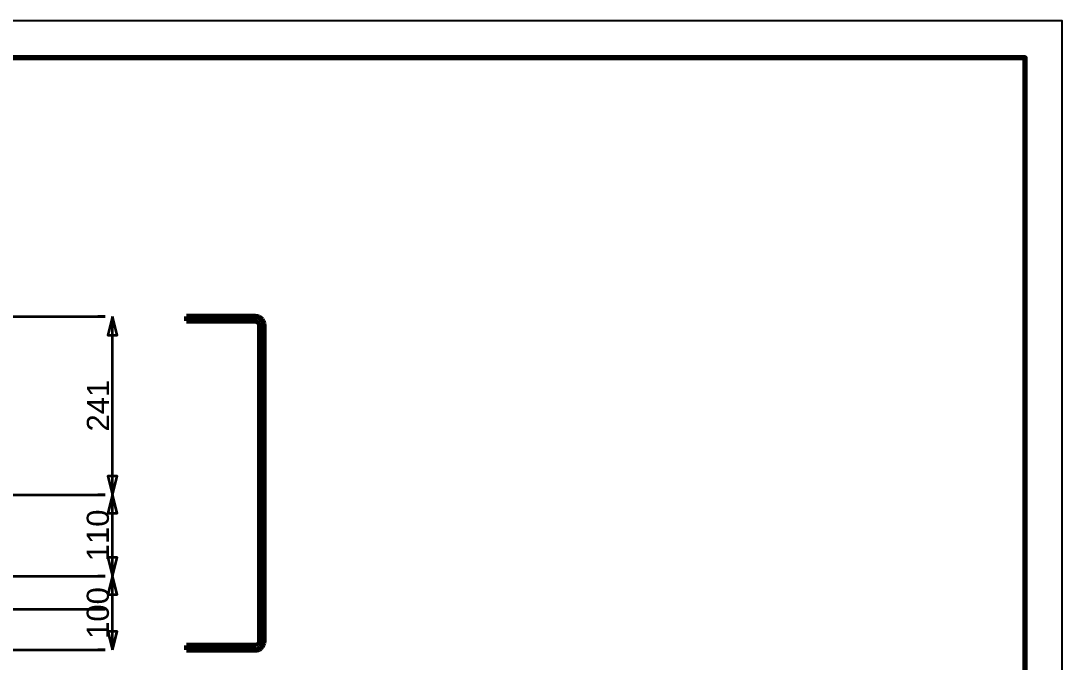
# Model space of a CAD drawing. Header units: millimetres. Extents: x 0 to 420, y 0 to 297.
# Drawn here: x 279.1 to 420, y 210.3 to 297 of the extents above; entities that cross this region are included whole.
import ezdxf
from ezdxf.enums import TextEntityAlignment as Align

# ---------------------------------------------------------------- set-up
doc = ezdxf.new("R2010")
doc.units = ezdxf.units.MM
doc.linetypes.add('DASHED', pattern=[1.524, 1.27, -0.254])
doc.styles.add('GOST', font='Arial')

msp = doc.modelspace()

# ---------------------------------------------------------------- linework, layer by layer
at = {"color": 7, "lineweight": 35}
for p, q in [((275.5, 257), (290.5, 257)), ((290.5, 257), (289.5, 257)), ((291.5, 232.9), (291.5, 257)), ((98.47, 232.9), (290.5, 232.9)), ((113.97, 232.9), (290.5, 232.9)), ((290.5, 232.9), (289.5, 232.9)), ((290.5, 232.9), (289.5, 232.9)), ((291.5, 221.9), (291.5, 232.9)), ((98.47, 221.9), (290.5, 221.9)), ((113.97, 221.9), (290.5, 221.9)), ((290.5, 221.9), (289.5, 221.9)), ((290.5, 221.9), (289.5, 221.9)), ((291.5, 211.9), (291.5, 221.9)), ((102.65, 217.4), (290.5, 217.4)), ((103.65, 217.4), (290.5, 217.4)), ((202.65, 217.4), (290.5, 217.4)), ((203.65, 217.4), (290.5, 217.4)), ((275.5, 211.9), (290.5, 211.9)), ((290.5, 211.9), (289.5, 211.9))]:
    msp.add_line(p, q, dxfattribs=at)
at = {"color": 1, "lineweight": 70}
for p, q in [((301.5, 257), (301.5, 256.4)), ((310.8, 257), (301.5, 257)), ((311.07, 256.97), (310.8, 257)), ((311.32, 256.88), (311.07, 256.97)), ((311.55, 256.74), (311.32, 256.88)), ((311.74, 256.55), (311.55, 256.74)), ((311.88, 256.32), (311.74, 256.55)), ((301.5, 256.4), (310.8, 256.4)), ((310.8, 256.4), (310.99, 256.37)), ((310.99, 256.37), (311.15, 256.29)), ((311.15, 256.29), (311.29, 256.15)), ((311.29, 256.15), (311.37, 255.99)), ((311.37, 255.99), (311.4, 255.8)), ((311.4, 255.8), (311.4, 213.1)), ((311.97, 256.07), (311.88, 256.32)), ((312, 255.8), (311.97, 256.07)), ((312, 213.1), (312, 255.8)), ((311.37, 212.91), (311.29, 212.75)), ((311.4, 213.1), (311.37, 212.91)), ((311.88, 212.58), (311.97, 212.83)), ((311.97, 212.83), (312, 213.1)), ((301.5, 212.5), (301.5, 211.9)), ((310.8, 212.5), (301.5, 212.5)), ((301.5, 211.9), (310.8, 211.9)), ((310.99, 212.53), (310.8, 212.5)), ((310.8, 211.9), (311.07, 211.93)), ((311.15, 212.61), (310.99, 212.53)), ((311.07, 211.93), (311.32, 212.02)), ((311.29, 212.75), (311.15, 212.61)), ((311.32, 212.02), (311.55, 212.16)), ((311.55, 212.16), (311.74, 212.35)), ((311.74, 212.35), (311.88, 212.58))]:
    msp.add_line(p, q, dxfattribs=at)
at = {"color": 5, "linetype": 'DASHED', "lineweight": 35}
for p, q in [((301.5, 257), (310.8, 257)), ((301.5, 257), (301.5, 256.4)), ((304.4, 257), (304.42, 257)), ((304.42, 257), (304.4, 257)), ((304.4, 257), (304.42, 257)), ((304.42, 257), (304.4, 257)), ((304.4, 257), (304.42, 257)), ((304.42, 257), (304.4, 257)), ((304.4, 257), (304.42, 257)), ((304.42, 257), (304.4, 257)), ((304.4, 257), (304.42, 257)), ((304.42, 257), (304.4, 257)), ((304.4, 257), (304.42, 257)), ((304.42, 257), (304.4, 257)), ((304.4, 257), (304.42, 257)), ((304.42, 257), (304.4, 257)), ((304.4, 257), (304.42, 257)), ((304.42, 257), (304.4, 257)), ((304.4, 256.4), (304.4, 257)), ((304.4, 256.4), (304.4, 257)), ((304.4, 256.4), (304.4, 257)), ((304.4, 256.4), (304.4, 257)), ((304.4, 256.4), (304.4, 257)), ((304.4, 256.4), (304.4, 257)), ((304.4, 256.4), (304.4, 257)), ((304.4, 256.4), (304.4, 257)), ((304.4, 256.4), (304.4, 257)), ((304.4, 256.4), (304.4, 257)), ((304.4, 256.4), (304.4, 257)), ((304.4, 256.4), (304.4, 257)), ((304.4, 256.4), (304.4, 257)), ((304.4, 256.4), (304.4, 257)), ((304.4, 256.4), (304.4, 257)), ((304.4, 256.4), (304.4, 257)), ((304.42, 257), (304.46, 257)), ((304.46, 257), (304.42, 257)), ((304.42, 257), (304.46, 257)), ((304.46, 257), (304.42, 257)), ((304.42, 257), (304.46, 257)), ((304.46, 257), (304.42, 257)), ((304.42, 257), (304.46, 257)), ((304.46, 257), (304.42, 257)), ((304.42, 257), (304.46, 257)), ((304.46, 257), (304.42, 257)), ((304.42, 257), (304.46, 257)), ((304.46, 257), (304.42, 257)), ((304.42, 257), (304.46, 257)), ((304.46, 257), (304.42, 257)), ((304.42, 257), (304.46, 257)), ((304.46, 257), (304.42, 257)), ((304.46, 257), (304.53, 257)), ((304.53, 257), (304.46, 257)), ((304.46, 257), (304.53, 257)), ((304.53, 257), (304.46, 257)), ((304.46, 257), (304.53, 257)), ((304.53, 257), (304.46, 257)), ((304.46, 257), (304.53, 257)), ((304.53, 257), (304.46, 257)), ((304.46, 257), (304.53, 257)), ((304.53, 257), (304.46, 257)), ((304.46, 257), (304.53, 257)), ((304.53, 257), (304.46, 257)), ((304.46, 257), (304.53, 257)), ((304.53, 257), (304.46, 257)), ((304.46, 257), (304.53, 257)), ((304.53, 257), (304.46, 257)), ((304.53, 257), (304.63, 257)), ((304.63, 257), (304.53, 257)), ((304.53, 257), (304.63, 257)), ((304.63, 257), (304.53, 257)), ((304.53, 257), (304.63, 257)), ((304.63, 257), (304.53, 257)), ((304.53, 257), (304.63, 257)), ((304.63, 257), (304.53, 257)), ((304.53, 257), (304.63, 257)), ((304.63, 257), (304.53, 257)), ((304.53, 257), (304.63, 257)), ((304.63, 257), (304.53, 257)), ((304.53, 257), (304.63, 257)), ((304.63, 257), (304.53, 257)), ((304.53, 257), (304.63, 257)), ((304.63, 257), (304.53, 257)), ((304.63, 257), (304.74, 257)), ((304.74, 257), (304.63, 257)), ((304.63, 257), (304.74, 257)), ((304.74, 257), (304.63, 257)), ((304.63, 257), (304.74, 257)), ((304.74, 257), (304.63, 257)), ((304.63, 257), (304.74, 257)), ((304.74, 257), (304.63, 257)), ((304.63, 257), (304.74, 257)), ((304.74, 257), (304.63, 257)), ((304.63, 257), (304.74, 257)), ((304.74, 257), (304.63, 257)), ((304.63, 257), (304.74, 257)), ((304.74, 257), (304.63, 257)), ((304.63, 257), (304.74, 257)), ((304.74, 257), (304.63, 257)), ((304.74, 257), (304.87, 257)), ((304.87, 257), (304.74, 257)), ((304.74, 257), (304.87, 257)), ((304.87, 257), (304.74, 257)), ((304.74, 257), (304.87, 257)), ((304.87, 257), (304.74, 257)), ((304.74, 257), (304.87, 257)), ((304.87, 257), (304.74, 257)), ((304.74, 257), (304.87, 257)), ((304.87, 257), (304.74, 257)), ((304.74, 257), (304.87, 257)), ((304.87, 257), (304.74, 257)), ((304.74, 257), (304.87, 257)), ((304.87, 257), (304.74, 257)), ((304.74, 257), (304.87, 257)), ((304.87, 257), (304.74, 257)), ((304.87, 257), (305, 257)), ((305, 257), (304.87, 257)), ((304.87, 257), (305, 257)), ((305, 257), (304.87, 257)), ((304.87, 257), (305, 257)), ((305, 257), (304.87, 257)), ((304.87, 257), (305, 257)), ((305, 257), (304.87, 257)), ((304.87, 257), (305, 257)), ((305, 257), (304.87, 257)), ((304.87, 257), (305, 257)), ((305, 257), (304.87, 257)), ((304.87, 257), (305, 257)), ((305, 257), (304.87, 257)), ((304.87, 257), (305, 257)), ((305, 257), (304.87, 257)), ((305, 257), (305.13, 257)), ((305.13, 257), (305, 257)), ((305, 257), (305.13, 257)), ((305.13, 257), (305, 257)), ((305, 257), (305.13, 257)), ((305.13, 257), (305, 257)), ((305, 257), (305.13, 257)), ((305.13, 257), (305, 257)), ((305, 257), (305.13, 257)), ((305.13, 257), (305, 257)), ((305, 257), (305.13, 257)), ((305.13, 257), (305, 257)), ((305, 257), (305.13, 257)), ((305.13, 257), (305, 257)), ((305, 257), (305.13, 257)), ((305.13, 257), (305, 257)), ((305.13, 257), (305.26, 257)), ((305.26, 257), (305.13, 257)), ((305.13, 257), (305.26, 257)), ((305.26, 257), (305.13, 257)), ((305.13, 257), (305.26, 257)), ((305.26, 257), (305.13, 257)), ((305.13, 257), (305.26, 257)), ((305.26, 257), (305.13, 257)), ((305.13, 257), (305.26, 257)), ((305.26, 257), (305.13, 257)), ((305.13, 257), (305.26, 257)), ((305.26, 257), (305.13, 257)), ((305.13, 257), (305.26, 257)), ((305.26, 257), (305.13, 257)), ((305.13, 257), (305.26, 257)), ((305.26, 257), (305.13, 257)), ((305.26, 257), (305.37, 257)), ((305.37, 257), (305.26, 257)), ((305.26, 257), (305.37, 257)), ((305.37, 257), (305.26, 257)), ((305.26, 257), (305.37, 257)), ((305.37, 257), (305.26, 257)), ((305.26, 257), (305.37, 257)), ((305.37, 257), (305.26, 257)), ((305.26, 257), (305.37, 257)), ((305.37, 257), (305.26, 257)), ((305.26, 257), (305.37, 257)), ((305.37, 257), (305.26, 257)), ((305.26, 257), (305.37, 257)), ((305.37, 257), (305.26, 257)), ((305.26, 257), (305.37, 257)), ((305.37, 257), (305.26, 257)), ((305.37, 257), (305.47, 257)), ((305.47, 257), (305.37, 257)), ((305.37, 257), (305.47, 257)), ((305.47, 257), (305.37, 257)), ((305.37, 257), (305.47, 257)), ((305.47, 257), (305.37, 257)), ((305.37, 257), (305.47, 257)), ((305.47, 257), (305.37, 257)), ((305.37, 257), (305.47, 257)), ((305.47, 257), (305.37, 257)), ((305.37, 257), (305.47, 257)), ((305.47, 257), (305.37, 257)), ((305.37, 257), (305.47, 257)), ((305.47, 257), (305.37, 257)), ((305.37, 257), (305.47, 257)), ((305.47, 257), (305.37, 257)), ((305.47, 257), (305.54, 257)), ((305.54, 257), (305.47, 257)), ((305.47, 257), (305.54, 257)), ((305.54, 257), (305.47, 257)), ((305.47, 257), (305.54, 257)), ((305.54, 257), (305.47, 257)), ((305.47, 257), (305.54, 257)), ((305.54, 257), (305.47, 257)), ((305.47, 257), (305.54, 257)), ((305.54, 257), (305.47, 257)), ((305.47, 257), (305.54, 257)), ((305.54, 257), (305.47, 257)), ((305.47, 257), (305.54, 257)), ((305.54, 257), (305.47, 257)), ((305.47, 257), (305.54, 257)), ((305.54, 257), (305.47, 257)), ((305.54, 257), (305.58, 257)), ((305.58, 257), (305.54, 257)), ((305.54, 257), (305.58, 257)), ((305.58, 257), (305.54, 257)), ((305.54, 257), (305.58, 257)), ((305.58, 257), (305.54, 257)), ((305.54, 257), (305.58, 257)), ((305.58, 257), (305.54, 257)), ((305.54, 257), (305.58, 257)), ((305.58, 257), (305.54, 257)), ((305.54, 257), (305.58, 257)), ((305.58, 257), (305.54, 257)), ((305.54, 257), (305.58, 257)), ((305.58, 257), (305.54, 257)), ((305.54, 257), (305.58, 257)), ((305.58, 257), (305.54, 257)), ((305.58, 257), (305.6, 257)), ((305.6, 257), (305.58, 257)), ((305.58, 257), (305.6, 257)), ((305.6, 257), (305.58, 257)), ((305.58, 257), (305.6, 257)), ((305.6, 257), (305.58, 257)), ((305.58, 257), (305.6, 257)), ((305.6, 257), (305.58, 257)), ((305.58, 257), (305.6, 257)), ((305.6, 257), (305.58, 257)), ((305.58, 257), (305.6, 257)), ((305.6, 257), (305.58, 257)), ((305.58, 257), (305.6, 257)), ((305.6, 257), (305.58, 257)), ((305.58, 257), (305.6, 257)), ((305.6, 257), (305.58, 257)), ((305.6, 256.4), (305.6, 257)), ((305.6, 256.4), (305.6, 257)), ((305.6, 256.4), (305.6, 257)), ((305.6, 256.4), (305.6, 257)), ((305.6, 256.4), (305.6, 257)), ((305.6, 256.4), (305.6, 257)), ((305.6, 256.4), (305.6, 257)), ((305.6, 256.4), (305.6, 257)), ((305.6, 256.4), (305.6, 257)), ((305.6, 256.4), (305.6, 257)), ((305.6, 256.4), (305.6, 257)), ((305.6, 256.4), (305.6, 257)), ((305.6, 256.4), (305.6, 257)), ((305.6, 256.4), (305.6, 257)), ((305.6, 256.4), (305.6, 257)), ((305.6, 256.4), (305.6, 257)), ((310.8, 257), (311.07, 256.97)), ((311.07, 256.97), (311.32, 256.88)), ((311.32, 256.88), (311.55, 256.74)), ((311.55, 256.74), (311.74, 256.55)), ((311.74, 256.55), (311.88, 256.32)), ((301.5, 256.4), (310.8, 256.4)), ((304.42, 256.4), (304.4, 256.4)), ((304.4, 256.4), (304.42, 256.4)), ((304.42, 256.4), (304.4, 256.4)), ((304.4, 256.4), (304.42, 256.4)), ((304.42, 256.4), (304.4, 256.4)), ((304.4, 256.4), (304.42, 256.4)), ((304.42, 256.4), (304.4, 256.4)), ((304.4, 256.4), (304.42, 256.4)), ((304.42, 256.4), (304.4, 256.4)), ((304.4, 256.4), (304.42, 256.4)), ((304.42, 256.4), (304.4, 256.4)), ((304.4, 256.4), (304.42, 256.4)), ((304.42, 256.4), (304.4, 256.4)), ((304.4, 256.4), (304.42, 256.4)), ((304.42, 256.4), (304.4, 256.4)), ((304.4, 256.4), (304.42, 256.4)), ((304.46, 256.4), (304.42, 256.4)), ((304.42, 256.4), (304.46, 256.4)), ((304.46, 256.4), (304.42, 256.4)), ((304.42, 256.4), (304.46, 256.4)), ((304.46, 256.4), (304.42, 256.4)), ((304.42, 256.4), (304.46, 256.4)), ((304.46, 256.4), (304.42, 256.4)), ((304.42, 256.4), (304.46, 256.4)), ((304.46, 256.4), (304.42, 256.4)), ((304.42, 256.4), (304.46, 256.4)), ((304.46, 256.4), (304.42, 256.4)), ((304.42, 256.4), (304.46, 256.4)), ((304.46, 256.4), (304.42, 256.4)), ((304.42, 256.4), (304.46, 256.4)), ((304.46, 256.4), (304.42, 256.4)), ((304.42, 256.4), (304.46, 256.4)), ((304.53, 256.4), (304.46, 256.4)), ((304.46, 256.4), (304.53, 256.4)), ((304.53, 256.4), (304.46, 256.4)), ((304.46, 256.4), (304.53, 256.4)), ((304.53, 256.4), (304.46, 256.4)), ((304.46, 256.4), (304.53, 256.4)), ((304.53, 256.4), (304.46, 256.4)), ((304.46, 256.4), (304.53, 256.4)), ((304.53, 256.4), (304.46, 256.4)), ((304.46, 256.4), (304.53, 256.4)), ((304.53, 256.4), (304.46, 256.4)), ((304.46, 256.4), (304.53, 256.4)), ((304.53, 256.4), (304.46, 256.4)), ((304.46, 256.4), (304.53, 256.4)), ((304.53, 256.4), (304.46, 256.4)), ((304.46, 256.4), (304.53, 256.4)), ((304.63, 256.4), (304.53, 256.4)), ((304.53, 256.4), (304.63, 256.4)), ((304.63, 256.4), (304.53, 256.4)), ((304.53, 256.4), (304.63, 256.4)), ((304.63, 256.4), (304.53, 256.4)), ((304.53, 256.4), (304.63, 256.4)), ((304.63, 256.4), (304.53, 256.4)), ((304.53, 256.4), (304.63, 256.4)), ((304.63, 256.4), (304.53, 256.4)), ((304.53, 256.4), (304.63, 256.4)), ((304.63, 256.4), (304.53, 256.4)), ((304.53, 256.4), (304.63, 256.4)), ((304.63, 256.4), (304.53, 256.4)), ((304.53, 256.4), (304.63, 256.4)), ((304.63, 256.4), (304.53, 256.4)), ((304.53, 256.4), (304.63, 256.4)), ((304.74, 256.4), (304.63, 256.4)), ((304.63, 256.4), (304.74, 256.4)), ((304.74, 256.4), (304.63, 256.4)), ((304.63, 256.4), (304.74, 256.4)), ((304.74, 256.4), (304.63, 256.4)), ((304.63, 256.4), (304.74, 256.4)), ((304.74, 256.4), (304.63, 256.4)), ((304.63, 256.4), (304.74, 256.4)), ((304.74, 256.4), (304.63, 256.4)), ((304.63, 256.4), (304.74, 256.4)), ((304.74, 256.4), (304.63, 256.4)), ((304.63, 256.4), (304.74, 256.4)), ((304.74, 256.4), (304.63, 256.4)), ((304.63, 256.4), (304.74, 256.4)), ((304.74, 256.4), (304.63, 256.4)), ((304.63, 256.4), (304.74, 256.4)), ((304.87, 256.4), (304.74, 256.4)), ((304.74, 256.4), (304.87, 256.4)), ((304.87, 256.4), (304.74, 256.4)), ((304.74, 256.4), (304.87, 256.4)), ((304.87, 256.4), (304.74, 256.4)), ((304.74, 256.4), (304.87, 256.4)), ((304.87, 256.4), (304.74, 256.4)), ((304.74, 256.4), (304.87, 256.4)), ((304.87, 256.4), (304.74, 256.4)), ((304.74, 256.4), (304.87, 256.4)), ((304.87, 256.4), (304.74, 256.4)), ((304.74, 256.4), (304.87, 256.4)), ((304.87, 256.4), (304.74, 256.4)), ((304.74, 256.4), (304.87, 256.4)), ((304.87, 256.4), (304.74, 256.4)), ((304.74, 256.4), (304.87, 256.4)), ((305, 256.4), (304.87, 256.4)), ((304.87, 256.4), (305, 256.4)), ((305, 256.4), (304.87, 256.4)), ((304.87, 256.4), (305, 256.4)), ((305, 256.4), (304.87, 256.4)), ((304.87, 256.4), (305, 256.4)), ((305, 256.4), (304.87, 256.4)), ((304.87, 256.4), (305, 256.4)), ((305, 256.4), (304.87, 256.4)), ((304.87, 256.4), (305, 256.4)), ((305, 256.4), (304.87, 256.4)), ((304.87, 256.4), (305, 256.4)), ((305, 256.4), (304.87, 256.4)), ((304.87, 256.4), (305, 256.4)), ((305, 256.4), (304.87, 256.4)), ((304.87, 256.4), (305, 256.4)), ((305.13, 256.4), (305, 256.4)), ((305, 256.4), (305.13, 256.4)), ((305.13, 256.4), (305, 256.4)), ((305, 256.4), (305.13, 256.4)), ((305.13, 256.4), (305, 256.4)), ((305, 256.4), (305.13, 256.4)), ((305.13, 256.4), (305, 256.4)), ((305, 256.4), (305.13, 256.4)), ((305.13, 256.4), (305, 256.4)), ((305, 256.4), (305.13, 256.4)), ((305.13, 256.4), (305, 256.4)), ((305, 256.4), (305.13, 256.4)), ((305.13, 256.4), (305, 256.4)), ((305, 256.4), (305.13, 256.4)), ((305.13, 256.4), (305, 256.4)), ((305, 256.4), (305.13, 256.4)), ((305.26, 256.4), (305.13, 256.4)), ((305.13, 256.4), (305.26, 256.4)), ((305.26, 256.4), (305.13, 256.4)), ((305.13, 256.4), (305.26, 256.4)), ((305.26, 256.4), (305.13, 256.4)), ((305.13, 256.4), (305.26, 256.4)), ((305.26, 256.4), (305.13, 256.4)), ((305.13, 256.4), (305.26, 256.4)), ((305.26, 256.4), (305.13, 256.4)), ((305.13, 256.4), (305.26, 256.4)), ((305.26, 256.4), (305.13, 256.4)), ((305.13, 256.4), (305.26, 256.4)), ((305.26, 256.4), (305.13, 256.4)), ((305.13, 256.4), (305.26, 256.4)), ((305.26, 256.4), (305.13, 256.4)), ((305.13, 256.4), (305.26, 256.4)), ((305.37, 256.4), (305.26, 256.4)), ((305.26, 256.4), (305.37, 256.4)), ((305.37, 256.4), (305.26, 256.4)), ((305.26, 256.4), (305.37, 256.4)), ((305.37, 256.4), (305.26, 256.4)), ((305.26, 256.4), (305.37, 256.4)), ((305.37, 256.4), (305.26, 256.4)), ((305.26, 256.4), (305.37, 256.4)), ((305.37, 256.4), (305.26, 256.4)), ((305.26, 256.4), (305.37, 256.4)), ((305.37, 256.4), (305.26, 256.4)), ((305.26, 256.4), (305.37, 256.4)), ((305.37, 256.4), (305.26, 256.4)), ((305.26, 256.4), (305.37, 256.4)), ((305.37, 256.4), (305.26, 256.4)), ((305.26, 256.4), (305.37, 256.4)), ((305.47, 256.4), (305.37, 256.4)), ((305.37, 256.4), (305.47, 256.4)), ((305.47, 256.4), (305.37, 256.4)), ((305.37, 256.4), (305.47, 256.4)), ((305.47, 256.4), (305.37, 256.4)), ((305.37, 256.4), (305.47, 256.4)), ((305.47, 256.4), (305.37, 256.4)), ((305.37, 256.4), (305.47, 256.4)), ((305.47, 256.4), (305.37, 256.4)), ((305.37, 256.4), (305.47, 256.4)), ((305.47, 256.4), (305.37, 256.4)), ((305.37, 256.4), (305.47, 256.4)), ((305.47, 256.4), (305.37, 256.4)), ((305.37, 256.4), (305.47, 256.4)), ((305.47, 256.4), (305.37, 256.4)), ((305.37, 256.4), (305.47, 256.4)), ((305.54, 256.4), (305.47, 256.4)), ((305.47, 256.4), (305.54, 256.4)), ((305.54, 256.4), (305.47, 256.4)), ((305.47, 256.4), (305.54, 256.4)), ((305.54, 256.4), (305.47, 256.4)), ((305.47, 256.4), (305.54, 256.4)), ((305.54, 256.4), (305.47, 256.4)), ((305.47, 256.4), (305.54, 256.4)), ((305.54, 256.4), (305.47, 256.4)), ((305.47, 256.4), (305.54, 256.4)), ((305.54, 256.4), (305.47, 256.4)), ((305.47, 256.4), (305.54, 256.4)), ((305.54, 256.4), (305.47, 256.4)), ((305.47, 256.4), (305.54, 256.4)), ((305.54, 256.4), (305.47, 256.4)), ((305.47, 256.4), (305.54, 256.4)), ((305.58, 256.4), (305.54, 256.4)), ((305.54, 256.4), (305.58, 256.4)), ((305.58, 256.4), (305.54, 256.4)), ((305.54, 256.4), (305.58, 256.4)), ((305.58, 256.4), (305.54, 256.4)), ((305.54, 256.4), (305.58, 256.4)), ((305.58, 256.4), (305.54, 256.4)), ((305.54, 256.4), (305.58, 256.4)), ((305.58, 256.4), (305.54, 256.4)), ((305.54, 256.4), (305.58, 256.4)), ((305.58, 256.4), (305.54, 256.4)), ((305.54, 256.4), (305.58, 256.4)), ((305.58, 256.4), (305.54, 256.4)), ((305.54, 256.4), (305.58, 256.4)), ((305.58, 256.4), (305.54, 256.4)), ((305.54, 256.4), (305.58, 256.4)), ((305.6, 256.4), (305.58, 256.4)), ((305.58, 256.4), (305.6, 256.4)), ((305.6, 256.4), (305.58, 256.4)), ((305.58, 256.4), (305.6, 256.4)), ((305.6, 256.4), (305.58, 256.4)), ((305.58, 256.4), (305.6, 256.4)), ((305.6, 256.4), (305.58, 256.4)), ((305.58, 256.4), (305.6, 256.4)), ((305.6, 256.4), (305.58, 256.4)), ((305.58, 256.4), (305.6, 256.4)), ((305.6, 256.4), (305.58, 256.4)), ((305.58, 256.4), (305.6, 256.4)), ((305.6, 256.4), (305.58, 256.4)), ((305.58, 256.4), (305.6, 256.4)), ((305.6, 256.4), (305.58, 256.4)), ((305.58, 256.4), (305.6, 256.4)), ((310.8, 256.4), (310.99, 256.37)), ((310.99, 256.37), (311.15, 256.29)), ((311.15, 256.29), (311.29, 256.15)), ((311.29, 256.15), (311.37, 255.99)), ((311.37, 255.99), (311.4, 255.8)), ((311.4, 255.8), (311.4, 213.1)), ((311.88, 256.32), (311.97, 256.07)), ((311.97, 256.07), (312, 255.8)), ((312, 255.8), (312, 213.1)), ((311.4, 233.55), (311.4, 233.57)), ((311.4, 233.57), (311.4, 233.57)), ((311.4, 233.57), (311.4, 233.55)), ((311.4, 233.55), (311.4, 233.57)), ((311.4, 233.57), (311.4, 233.57)), ((311.4, 233.57), (311.4, 233.55)), ((311.4, 233.5), (311.4, 233.55)), ((311.4, 233.55), (311.4, 233.53)), ((311.4, 233.5), (311.4, 233.55)), ((311.4, 233.55), (311.4, 233.53)), ((311.4, 233.53), (311.4, 233.5)), ((311.4, 233.53), (311.4, 233.5)), ((311.4, 233.42), (311.4, 233.5)), ((311.4, 233.5), (311.4, 233.47)), ((311.4, 233.42), (311.4, 233.5)), ((311.4, 233.5), (311.4, 233.47)), ((311.4, 233.47), (311.4, 233.42)), ((311.4, 233.47), (311.4, 233.42)), ((311.4, 233.32), (311.4, 233.42)), ((311.4, 233.42), (311.4, 233.37)), ((311.4, 233.32), (311.4, 233.42)), ((311.4, 233.42), (311.4, 233.37)), ((311.4, 233.37), (311.4, 233.32)), ((311.4, 233.37), (311.4, 233.32)), ((311.4, 233.19), (311.4, 233.32)), ((311.4, 233.32), (311.4, 233.26)), ((311.4, 233.19), (311.4, 233.32)), ((311.4, 233.32), (311.4, 233.26)), ((311.4, 233.26), (311.4, 233.19)), ((311.4, 233.26), (311.4, 233.19)), ((311.4, 233.05), (311.4, 233.19)), ((311.4, 233.19), (311.4, 233.12)), ((311.4, 233.05), (311.4, 233.19)), ((311.4, 233.19), (311.4, 233.12)), ((311.4, 233.12), (311.4, 233.05)), ((311.4, 233.12), (311.4, 233.05)), ((311.4, 232.9), (311.4, 233.05)), ((311.4, 233.05), (311.4, 232.98)), ((311.4, 232.9), (311.4, 233.05)), ((311.4, 233.05), (311.4, 232.98)), ((311.4, 232.98), (311.4, 232.9)), ((311.4, 232.98), (311.4, 232.9)), ((311.4, 232.9), (311.4, 232.82)), ((311.4, 232.75), (311.4, 232.9)), ((311.4, 232.9), (311.4, 232.82)), ((311.4, 232.75), (311.4, 232.9)), ((311.4, 232.82), (311.4, 232.75)), ((311.4, 232.82), (311.4, 232.75)), ((311.4, 232.75), (311.4, 232.68)), ((311.4, 232.61), (311.4, 232.75)), ((311.4, 232.75), (311.4, 232.68)), ((311.4, 232.61), (311.4, 232.75)), ((311.4, 232.68), (311.4, 232.61)), ((311.4, 232.68), (311.4, 232.61)), ((311.4, 232.61), (311.4, 232.54)), ((311.4, 232.48), (311.4, 232.61)), ((311.4, 232.61), (311.4, 232.54)), ((311.4, 232.48), (311.4, 232.61)), ((311.4, 232.54), (311.4, 232.48)), ((311.4, 232.54), (311.4, 232.48)), ((312, 233.55), (312, 233.57)), ((312, 233.57), (312, 233.57)), ((312, 233.57), (312, 233.55)), ((312, 233.55), (312, 233.57)), ((312, 233.57), (312, 233.57)), ((312, 233.57), (312, 233.55)), ((312, 233.53), (312, 233.55)), ((312, 233.55), (312, 233.5)), ((312, 233.53), (312, 233.55)), ((312, 233.55), (312, 233.5)), ((312, 233.5), (312, 233.53)), ((312, 233.5), (312, 233.53)), ((312, 233.47), (312, 233.5)), ((312, 233.5), (312, 233.42)), ((312, 233.47), (312, 233.5)), ((312, 233.5), (312, 233.42)), ((312, 233.42), (312, 233.47)), ((312, 233.42), (312, 233.47)), ((312, 233.37), (312, 233.42)), ((312, 233.42), (312, 233.32)), ((312, 233.37), (312, 233.42)), ((312, 233.42), (312, 233.32)), ((312, 233.32), (312, 233.37)), ((312, 233.32), (312, 233.37)), ((312, 233.26), (312, 233.32)), ((312, 233.32), (312, 233.19)), ((312, 233.26), (312, 233.32)), ((312, 233.32), (312, 233.19)), ((312, 233.19), (312, 233.26)), ((312, 233.19), (312, 233.26)), ((312, 233.12), (312, 233.19)), ((312, 233.19), (312, 233.05)), ((312, 233.12), (312, 233.19)), ((312, 233.19), (312, 233.05)), ((312, 233.05), (312, 233.12)), ((312, 233.05), (312, 233.12)), ((312, 232.98), (312, 233.05)), ((312, 233.05), (312, 232.9)), ((312, 232.98), (312, 233.05)), ((312, 233.05), (312, 232.9)), ((312, 232.9), (312, 232.98)), ((312, 232.9), (312, 232.98)), ((312, 232.9), (312, 232.75)), ((312, 232.82), (312, 232.9)), ((312, 232.9), (312, 232.75)), ((312, 232.82), (312, 232.9)), ((312, 232.75), (312, 232.82)), ((312, 232.75), (312, 232.82)), ((312, 232.75), (312, 232.61)), ((312, 232.68), (312, 232.75)), ((312, 232.75), (312, 232.61)), ((312, 232.68), (312, 232.75)), ((312, 232.61), (312, 232.68)), ((312, 232.61), (312, 232.68)), ((312, 232.61), (312, 232.48)), ((312, 232.54), (312, 232.61)), ((312, 232.61), (312, 232.48)), ((312, 232.54), (312, 232.61)), ((312, 232.48), (312, 232.54)), ((312, 232.48), (312, 232.54)), ((311.4, 232.48), (311.4, 232.43)), ((311.4, 232.38), (311.4, 232.48)), ((311.4, 232.48), (311.4, 232.43)), ((311.4, 232.38), (311.4, 232.48)), ((311.4, 232.43), (311.4, 232.38)), ((311.4, 232.43), (311.4, 232.38)), ((311.4, 232.38), (311.4, 232.33)), ((311.4, 232.3), (311.4, 232.38)), ((311.4, 232.38), (311.4, 232.33)), ((311.4, 232.3), (311.4, 232.38)), ((311.4, 232.33), (311.4, 232.3)), ((311.4, 232.33), (311.4, 232.3)), ((311.4, 232.3), (311.4, 232.27)), ((311.4, 232.25), (311.4, 232.3)), ((311.4, 232.3), (311.4, 232.27)), ((311.4, 232.25), (311.4, 232.3)), ((311.4, 232.27), (311.4, 232.25)), ((311.4, 232.27), (311.4, 232.25)), ((311.4, 232.25), (311.4, 232.23)), ((311.4, 232.23), (311.4, 232.25)), ((311.4, 232.25), (311.4, 232.23)), ((311.4, 232.23), (311.4, 232.25)), ((311.4, 232.23), (311.4, 232.23)), ((311.4, 232.23), (311.4, 232.23)), ((312, 232.48), (312, 232.38)), ((312, 232.43), (312, 232.48)), ((312, 232.48), (312, 232.38)), ((312, 232.43), (312, 232.48)), ((312, 232.38), (312, 232.43)), ((312, 232.38), (312, 232.43)), ((312, 232.38), (312, 232.3)), ((312, 232.33), (312, 232.38)), ((312, 232.38), (312, 232.3)), ((312, 232.33), (312, 232.38)), ((312, 232.3), (312, 232.33)), ((312, 232.3), (312, 232.33)), ((312, 232.3), (312, 232.25)), ((312, 232.27), (312, 232.3)), ((312, 232.3), (312, 232.25)), ((312, 232.27), (312, 232.3)), ((312, 232.25), (312, 232.27)), ((312, 232.25), (312, 232.27)), ((312, 232.25), (312, 232.23)), ((312, 232.23), (312, 232.25)), ((312, 232.25), (312, 232.23)), ((312, 232.23), (312, 232.25)), ((312, 232.23), (312, 232.23)), ((312, 232.23), (312, 232.23)), ((311.4, 222.55), (311.4, 222.57)), ((311.4, 222.57), (311.4, 222.57)), ((311.4, 222.57), (311.4, 222.55)), ((311.4, 222.55), (311.4, 222.57)), ((311.4, 222.57), (311.4, 222.57)), ((311.4, 222.57), (311.4, 222.55)), ((311.4, 222.5), (311.4, 222.55)), ((311.4, 222.55), (311.4, 222.53)), ((311.4, 222.5), (311.4, 222.55)), ((311.4, 222.55), (311.4, 222.53)), ((311.4, 222.53), (311.4, 222.5)), ((311.4, 222.53), (311.4, 222.5)), ((311.4, 222.42), (311.4, 222.5)), ((311.4, 222.5), (311.4, 222.47)), ((311.4, 222.42), (311.4, 222.5)), ((311.4, 222.5), (311.4, 222.47)), ((311.4, 222.47), (311.4, 222.42)), ((311.4, 222.47), (311.4, 222.42)), ((311.4, 222.32), (311.4, 222.42)), ((311.4, 222.42), (311.4, 222.37)), ((311.4, 222.32), (311.4, 222.42)), ((311.4, 222.42), (311.4, 222.37)), ((311.4, 222.37), (311.4, 222.32)), ((311.4, 222.37), (311.4, 222.32)), ((311.4, 222.19), (311.4, 222.32)), ((311.4, 222.32), (311.4, 222.26)), ((311.4, 222.19), (311.4, 222.32)), ((311.4, 222.32), (311.4, 222.26)), ((311.4, 222.26), (311.4, 222.19)), ((311.4, 222.26), (311.4, 222.19)), ((311.4, 222.05), (311.4, 222.19)), ((311.4, 222.19), (311.4, 222.12)), ((311.4, 222.05), (311.4, 222.19)), ((311.4, 222.19), (311.4, 222.12)), ((311.4, 222.12), (311.4, 222.05)), ((311.4, 222.12), (311.4, 222.05)), ((311.4, 221.9), (311.4, 222.05)), ((311.4, 222.05), (311.4, 221.98)), ((311.4, 221.9), (311.4, 222.05)), ((311.4, 222.05), (311.4, 221.98)), ((311.4, 221.98), (311.4, 221.9)), ((311.4, 221.98), (311.4, 221.9)), ((311.4, 221.9), (311.4, 221.82)), ((311.4, 221.75), (311.4, 221.9)), ((311.4, 221.9), (311.4, 221.82)), ((311.4, 221.75), (311.4, 221.9)), ((311.4, 221.82), (311.4, 221.75)), ((311.4, 221.82), (311.4, 221.75)), ((311.4, 221.75), (311.4, 221.68)), ((311.4, 221.61), (311.4, 221.75)), ((311.4, 221.75), (311.4, 221.68)), ((311.4, 221.61), (311.4, 221.75)), ((311.4, 221.68), (311.4, 221.61)), ((311.4, 221.68), (311.4, 221.61)), ((311.4, 221.61), (311.4, 221.54)), ((311.4, 221.48), (311.4, 221.61)), ((311.4, 221.61), (311.4, 221.54)), ((311.4, 221.48), (311.4, 221.61)), ((311.4, 221.54), (311.4, 221.48)), ((311.4, 221.54), (311.4, 221.48)), ((311.4, 221.48), (311.4, 221.43)), ((311.4, 221.38), (311.4, 221.48)), ((311.4, 221.48), (311.4, 221.43)), ((311.4, 221.38), (311.4, 221.48)), ((311.4, 221.43), (311.4, 221.38)), ((311.4, 221.43), (311.4, 221.38)), ((311.4, 221.38), (311.4, 221.33)), ((311.4, 221.3), (311.4, 221.38)), ((311.4, 221.38), (311.4, 221.33)), ((311.4, 221.3), (311.4, 221.38)), ((311.4, 221.33), (311.4, 221.3)), ((311.4, 221.33), (311.4, 221.3)), ((311.4, 221.3), (311.4, 221.27)), ((311.4, 221.25), (311.4, 221.3)), ((311.4, 221.3), (311.4, 221.27)), ((311.4, 221.25), (311.4, 221.3)), ((311.4, 221.27), (311.4, 221.25)), ((311.4, 221.27), (311.4, 221.25)), ((311.4, 221.25), (311.4, 221.23)), ((311.4, 221.23), (311.4, 221.25)), ((311.4, 221.25), (311.4, 221.23)), ((311.4, 221.23), (311.4, 221.25)), ((312, 222.55), (312, 222.57)), ((312, 222.57), (312, 222.57)), ((312, 222.57), (312, 222.55)), ((312, 222.55), (312, 222.57)), ((312, 222.57), (312, 222.57)), ((312, 222.57), (312, 222.55)), ((312, 222.53), (312, 222.55)), ((312, 222.55), (312, 222.5)), ((312, 222.53), (312, 222.55)), ((312, 222.55), (312, 222.5)), ((312, 222.5), (312, 222.53)), ((312, 222.5), (312, 222.53)), ((312, 222.47), (312, 222.5)), ((312, 222.5), (312, 222.42)), ((312, 222.47), (312, 222.5)), ((312, 222.5), (312, 222.42)), ((312, 222.42), (312, 222.47)), ((312, 222.42), (312, 222.47)), ((312, 222.37), (312, 222.42)), ((312, 222.42), (312, 222.32)), ((312, 222.37), (312, 222.42)), ((312, 222.42), (312, 222.32)), ((312, 222.32), (312, 222.37)), ((312, 222.32), (312, 222.37)), ((312, 222.26), (312, 222.32)), ((312, 222.32), (312, 222.19)), ((312, 222.26), (312, 222.32)), ((312, 222.32), (312, 222.19)), ((312, 222.19), (312, 222.26)), ((312, 222.19), (312, 222.26)), ((312, 222.12), (312, 222.19)), ((312, 222.19), (312, 222.05)), ((312, 222.12), (312, 222.19)), ((312, 222.19), (312, 222.05)), ((312, 222.05), (312, 222.12)), ((312, 222.05), (312, 222.12)), ((312, 221.98), (312, 222.05)), ((312, 222.05), (312, 221.9)), ((312, 221.98), (312, 222.05)), ((312, 222.05), (312, 221.9)), ((312, 221.9), (312, 221.98)), ((312, 221.9), (312, 221.98)), ((312, 221.9), (312, 221.75)), ((312, 221.82), (312, 221.9)), ((312, 221.9), (312, 221.75)), ((312, 221.82), (312, 221.9)), ((312, 221.75), (312, 221.82)), ((312, 221.75), (312, 221.82)), ((312, 221.75), (312, 221.61)), ((312, 221.68), (312, 221.75)), ((312, 221.75), (312, 221.61)), ((312, 221.68), (312, 221.75)), ((312, 221.61), (312, 221.68)), ((312, 221.61), (312, 221.68)), ((312, 221.61), (312, 221.48)), ((312, 221.54), (312, 221.61)), ((312, 221.61), (312, 221.48)), ((312, 221.54), (312, 221.61)), ((312, 221.48), (312, 221.54)), ((312, 221.48), (312, 221.54)), ((312, 221.48), (312, 221.38)), ((312, 221.43), (312, 221.48)), ((312, 221.48), (312, 221.38)), ((312, 221.43), (312, 221.48)), ((312, 221.38), (312, 221.43)), ((312, 221.38), (312, 221.43)), ((312, 221.38), (312, 221.3)), ((312, 221.33), (312, 221.38)), ((312, 221.38), (312, 221.3)), ((312, 221.33), (312, 221.38)), ((312, 221.3), (312, 221.33)), ((312, 221.3), (312, 221.33)), ((312, 221.3), (312, 221.25)), ((312, 221.27), (312, 221.3)), ((312, 221.3), (312, 221.25)), ((312, 221.27), (312, 221.3)), ((312, 221.25), (312, 221.27)), ((312, 221.25), (312, 221.27)), ((312, 221.25), (312, 221.23)), ((312, 221.23), (312, 221.25)), ((312, 221.25), (312, 221.23)), ((312, 221.23), (312, 221.25)), ((311.4, 221.23), (311.4, 221.23)), ((311.4, 221.23), (311.4, 221.23)), ((312, 221.23), (312, 221.23)), ((312, 221.23), (312, 221.23)), ((311.4, 218.05), (312, 218.05)), ((311.4, 218.05), (311.4, 218.03)), ((311.4, 218.05), (312, 218.05)), ((311.4, 218.03), (311.4, 218.05)), ((311.4, 218.05), (312, 218.05)), ((311.4, 218.05), (311.4, 218.03)), ((311.4, 218.05), (312, 218.05)), ((311.4, 218.03), (311.4, 218.05)), ((311.4, 218.03), (311.4, 217.99)), ((311.4, 217.99), (311.4, 218.03)), ((311.4, 218.03), (311.4, 217.99)), ((311.4, 217.99), (311.4, 218.03)), ((311.4, 217.99), (311.4, 217.91)), ((311.4, 217.91), (311.4, 217.99)), ((311.4, 217.99), (311.4, 217.91)), ((311.4, 217.91), (311.4, 217.99)), ((311.4, 217.91), (311.4, 217.81)), ((311.4, 217.81), (311.4, 217.91)), ((311.4, 217.91), (311.4, 217.81)), ((311.4, 217.81), (311.4, 217.91)), ((311.4, 217.81), (311.4, 217.68)), ((311.4, 217.68), (311.4, 217.81)), ((311.4, 217.81), (311.4, 217.68)), ((311.4, 217.68), (311.4, 217.81)), ((311.4, 217.68), (311.4, 217.54)), ((311.4, 217.54), (311.4, 217.68)), ((311.4, 217.68), (311.4, 217.54)), ((311.4, 217.54), (311.4, 217.68)), ((311.4, 217.54), (311.4, 217.4)), ((311.4, 217.4), (311.4, 217.54)), ((311.4, 217.54), (311.4, 217.4)), ((311.4, 217.4), (311.4, 217.54)), ((311.4, 217.4), (311.4, 217.26)), ((311.4, 217.26), (311.4, 217.4)), ((311.4, 217.4), (311.4, 217.26)), ((311.4, 217.26), (311.4, 217.4)), ((311.4, 217.26), (311.4, 217.12)), ((311.4, 217.12), (311.4, 217.26)), ((311.4, 217.26), (311.4, 217.12)), ((311.4, 217.12), (311.4, 217.26)), ((311.4, 217.12), (311.4, 216.99)), ((311.4, 216.99), (311.4, 217.12)), ((311.4, 217.12), (311.4, 216.99)), ((311.4, 216.99), (311.4, 217.12)), ((312, 218.03), (312, 218.05)), ((312, 218.05), (312, 218.03)), ((312, 218.03), (312, 218.05)), ((312, 218.05), (312, 218.03)), ((312, 217.99), (312, 218.03)), ((312, 218.03), (312, 217.99)), ((312, 217.99), (312, 218.03)), ((312, 218.03), (312, 217.99)), ((312, 217.91), (312, 217.99)), ((312, 217.99), (312, 217.91)), ((312, 217.91), (312, 217.99)), ((312, 217.99), (312, 217.91)), ((312, 217.81), (312, 217.91)), ((312, 217.91), (312, 217.81)), ((312, 217.81), (312, 217.91)), ((312, 217.91), (312, 217.81)), ((312, 217.68), (312, 217.81)), ((312, 217.81), (312, 217.68)), ((312, 217.68), (312, 217.81)), ((312, 217.81), (312, 217.68)), ((312, 217.54), (312, 217.68)), ((312, 217.68), (312, 217.54)), ((312, 217.54), (312, 217.68)), ((312, 217.68), (312, 217.54)), ((312, 217.4), (312, 217.54)), ((312, 217.54), (312, 217.4)), ((312, 217.4), (312, 217.54)), ((312, 217.54), (312, 217.4)), ((312, 217.26), (312, 217.4)), ((312, 217.4), (312, 217.26)), ((312, 217.26), (312, 217.4)), ((312, 217.4), (312, 217.26)), ((312, 217.12), (312, 217.26)), ((312, 217.26), (312, 217.12)), ((312, 217.12), (312, 217.26)), ((312, 217.26), (312, 217.12)), ((312, 216.99), (312, 217.12)), ((312, 217.12), (312, 216.99)), ((312, 216.99), (312, 217.12)), ((312, 217.12), (312, 216.99)), ((311.4, 216.99), (311.4, 216.89)), ((311.4, 216.89), (311.4, 216.99)), ((311.4, 216.99), (311.4, 216.89)), ((311.4, 216.89), (311.4, 216.99)), ((311.4, 216.89), (311.4, 216.81)), ((311.4, 216.81), (311.4, 216.89)), ((311.4, 216.89), (311.4, 216.81)), ((311.4, 216.81), (311.4, 216.89)), ((311.4, 216.81), (311.4, 216.77)), ((311.4, 216.77), (311.4, 216.81)), ((311.4, 216.81), (311.4, 216.77)), ((311.4, 216.77), (311.4, 216.81)), ((311.4, 216.77), (311.4, 216.75)), ((311.4, 216.75), (311.4, 216.77)), ((311.4, 216.77), (311.4, 216.75)), ((311.4, 216.75), (311.4, 216.77)), ((311.4, 216.75), (312, 216.75)), ((311.4, 216.75), (312, 216.75)), ((311.4, 216.75), (312, 216.75)), ((311.4, 216.75), (312, 216.75)), ((312, 216.89), (312, 216.99)), ((312, 216.99), (312, 216.89)), ((312, 216.89), (312, 216.99)), ((312, 216.99), (312, 216.89)), ((312, 216.81), (312, 216.89)), ((312, 216.89), (312, 216.81)), ((312, 216.81), (312, 216.89)), ((312, 216.89), (312, 216.81)), ((312, 216.77), (312, 216.81)), ((312, 216.81), (312, 216.77)), ((312, 216.77), (312, 216.81)), ((312, 216.81), (312, 216.77)), ((312, 216.75), (312, 216.77)), ((312, 216.77), (312, 216.75)), ((312, 216.75), (312, 216.77)), ((312, 216.77), (312, 216.75)), ((311.37, 212.91), (311.29, 212.75)), ((311.4, 213.1), (311.37, 212.91)), ((311.97, 212.83), (311.88, 212.58)), ((312, 213.1), (311.97, 212.83)), ((310.8, 212.5), (301.5, 212.5)), ((301.5, 211.9), (301.5, 212.5)), ((310.8, 211.9), (301.5, 211.9)), ((305.11, 212.5), (305.1, 212.5)), ((305.1, 212.5), (305.11, 212.5)), ((305.11, 212.5), (305.1, 212.5)), ((305.1, 212.5), (305.11, 212.5)), ((305.11, 212.5), (305.1, 212.5)), ((305.1, 212.5), (305.11, 212.5)), ((305.11, 211.9), (305.1, 211.9)), ((305.1, 211.9), (305.11, 211.9)), ((305.11, 211.9), (305.1, 211.9)), ((305.1, 211.9), (305.11, 211.9)), ((305.11, 211.9), (305.1, 211.9)), ((305.1, 211.9), (305.11, 211.9)), ((305.12, 212.5), (305.11, 212.5)), ((305.11, 212.5), (305.12, 212.5)), ((305.12, 212.5), (305.11, 212.5)), ((305.11, 212.5), (305.12, 212.5)), ((305.12, 212.5), (305.11, 212.5)), ((305.11, 212.5), (305.12, 212.5)), ((305.12, 211.9), (305.11, 211.9)), ((305.11, 211.9), (305.12, 211.9)), ((305.12, 211.9), (305.11, 211.9)), ((305.11, 211.9), (305.12, 211.9)), ((305.12, 211.9), (305.11, 211.9)), ((305.11, 211.9), (305.12, 211.9)), ((305.15, 212.5), (305.12, 212.5)), ((305.12, 212.5), (305.15, 212.5)), ((305.15, 212.5), (305.12, 212.5)), ((305.12, 212.5), (305.15, 212.5)), ((305.15, 212.5), (305.12, 212.5)), ((305.12, 212.5), (305.15, 212.5)), ((305.15, 211.9), (305.12, 211.9)), ((305.12, 211.9), (305.15, 211.9)), ((305.15, 211.9), (305.12, 211.9)), ((305.12, 211.9), (305.15, 211.9)), ((305.15, 211.9), (305.12, 211.9)), ((305.12, 211.9), (305.15, 211.9)), ((305.19, 212.5), (305.15, 212.5)), ((305.15, 212.5), (305.19, 212.5)), ((305.19, 212.5), (305.15, 212.5)), ((305.15, 212.5), (305.19, 212.5)), ((305.19, 212.5), (305.15, 212.5)), ((305.15, 212.5), (305.19, 212.5)), ((305.19, 211.9), (305.15, 211.9)), ((305.15, 211.9), (305.19, 211.9)), ((305.19, 211.9), (305.15, 211.9)), ((305.15, 211.9), (305.19, 211.9)), ((305.19, 211.9), (305.15, 211.9)), ((305.15, 211.9), (305.19, 211.9)), ((305.24, 212.5), (305.19, 212.5)), ((305.19, 212.5), (305.24, 212.5)), ((305.24, 212.5), (305.19, 212.5)), ((305.19, 212.5), (305.24, 212.5)), ((305.24, 212.5), (305.19, 212.5)), ((305.19, 212.5), (305.24, 212.5)), ((305.24, 211.9), (305.19, 211.9)), ((305.19, 211.9), (305.24, 211.9)), ((305.24, 211.9), (305.19, 211.9)), ((305.19, 211.9), (305.24, 211.9)), ((305.24, 211.9), (305.19, 211.9)), ((305.19, 211.9), (305.24, 211.9)), ((305.3, 212.5), (305.24, 212.5)), ((305.24, 212.5), (305.3, 212.5)), ((305.3, 212.5), (305.24, 212.5)), ((305.24, 212.5), (305.3, 212.5)), ((305.3, 212.5), (305.24, 212.5)), ((305.24, 212.5), (305.3, 212.5)), ((305.3, 211.9), (305.24, 211.9)), ((305.24, 211.9), (305.3, 211.9)), ((305.3, 211.9), (305.24, 211.9)), ((305.24, 211.9), (305.3, 211.9)), ((305.3, 211.9), (305.24, 211.9)), ((305.24, 211.9), (305.3, 211.9)), ((305.36, 212.5), (305.3, 212.5)), ((305.3, 212.5), (305.36, 212.5)), ((305.36, 212.5), (305.3, 212.5)), ((305.3, 212.5), (305.36, 212.5)), ((305.36, 212.5), (305.3, 212.5)), ((305.3, 212.5), (305.36, 212.5)), ((305.36, 211.9), (305.3, 211.9)), ((305.3, 211.9), (305.36, 211.9)), ((305.36, 211.9), (305.3, 211.9)), ((305.3, 211.9), (305.36, 211.9)), ((305.36, 211.9), (305.3, 211.9)), ((305.3, 211.9), (305.36, 211.9)), ((305.44, 212.5), (305.36, 212.5)), ((305.36, 212.5), (305.44, 212.5)), ((305.44, 212.5), (305.36, 212.5)), ((305.36, 212.5), (305.44, 212.5)), ((305.44, 212.5), (305.36, 212.5)), ((305.36, 212.5), (305.44, 212.5)), ((305.44, 211.9), (305.36, 211.9)), ((305.36, 211.9), (305.44, 211.9)), ((305.44, 211.9), (305.36, 211.9)), ((305.36, 211.9), (305.44, 211.9)), ((305.44, 211.9), (305.36, 211.9)), ((305.36, 211.9), (305.44, 211.9)), ((305.52, 212.5), (305.44, 212.5)), ((305.44, 212.5), (305.52, 212.5)), ((305.52, 212.5), (305.44, 212.5)), ((305.44, 212.5), (305.52, 212.5)), ((305.52, 212.5), (305.44, 212.5)), ((305.44, 212.5), (305.52, 212.5)), ((305.52, 211.9), (305.44, 211.9)), ((305.44, 211.9), (305.52, 211.9)), ((305.52, 211.9), (305.44, 211.9)), ((305.44, 211.9), (305.52, 211.9)), ((305.52, 211.9), (305.44, 211.9)), ((305.44, 211.9), (305.52, 211.9)), ((305.61, 212.5), (305.52, 212.5)), ((305.52, 212.5), (305.61, 212.5)), ((305.61, 212.5), (305.52, 212.5)), ((305.52, 212.5), (305.61, 212.5)), ((305.61, 212.5), (305.52, 212.5)), ((305.52, 212.5), (305.61, 212.5)), ((305.61, 211.9), (305.52, 211.9)), ((305.52, 211.9), (305.61, 211.9)), ((305.61, 211.9), (305.52, 211.9)), ((305.52, 211.9), (305.61, 211.9)), ((305.61, 211.9), (305.52, 211.9)), ((305.52, 211.9), (305.61, 211.9)), ((305.7, 212.5), (305.61, 212.5)), ((305.61, 212.5), (305.7, 212.5)), ((305.7, 212.5), (305.61, 212.5)), ((305.61, 212.5), (305.7, 212.5)), ((305.7, 212.5), (305.61, 212.5)), ((305.61, 212.5), (305.7, 212.5)), ((305.7, 211.9), (305.61, 211.9)), ((305.61, 211.9), (305.7, 211.9)), ((305.7, 211.9), (305.61, 211.9)), ((305.61, 211.9), (305.7, 211.9)), ((305.7, 211.9), (305.61, 211.9)), ((305.61, 211.9), (305.7, 211.9)), ((305.8, 212.5), (305.7, 212.5)), ((305.7, 212.5), (305.8, 212.5)), ((305.8, 212.5), (305.7, 212.5)), ((305.7, 212.5), (305.8, 212.5)), ((305.8, 212.5), (305.7, 212.5)), ((305.7, 212.5), (305.8, 212.5)), ((305.8, 211.9), (305.7, 211.9)), ((305.7, 211.9), (305.8, 211.9)), ((305.8, 211.9), (305.7, 211.9)), ((305.7, 211.9), (305.8, 211.9)), ((305.8, 211.9), (305.7, 211.9)), ((305.7, 211.9), (305.8, 211.9)), ((305.9, 212.5), (305.8, 212.5)), ((305.8, 212.5), (305.9, 212.5)), ((305.9, 212.5), (305.8, 212.5)), ((305.8, 212.5), (305.9, 212.5)), ((305.9, 212.5), (305.8, 212.5)), ((305.8, 212.5), (305.9, 212.5)), ((305.9, 211.9), (305.8, 211.9)), ((305.8, 211.9), (305.9, 211.9)), ((305.9, 211.9), (305.8, 211.9)), ((305.8, 211.9), (305.9, 211.9)), ((305.9, 211.9), (305.8, 211.9)), ((305.8, 211.9), (305.9, 211.9)), ((306, 212.5), (305.9, 212.5)), ((305.9, 212.5), (306, 212.5)), ((306, 212.5), (305.9, 212.5)), ((305.9, 212.5), (306, 212.5)), ((306, 212.5), (305.9, 212.5)), ((305.9, 212.5), (306, 212.5)), ((306, 211.9), (305.9, 211.9)), ((305.9, 211.9), (306, 211.9)), ((306, 211.9), (305.9, 211.9)), ((305.9, 211.9), (306, 211.9)), ((306, 211.9), (305.9, 211.9)), ((305.9, 211.9), (306, 211.9)), ((307, 212.5), (306, 212.5)), ((306, 212.5), (307, 212.5)), ((307, 212.5), (306, 212.5)), ((306, 212.5), (307, 212.5)), ((307, 212.5), (306, 212.5)), ((306, 212.5), (307, 212.5)), ((306, 211.9), (307, 211.9)), ((307, 211.9), (306, 211.9)), ((306, 211.9), (307, 211.9)), ((307, 211.9), (306, 211.9)), ((306, 211.9), (307, 211.9)), ((307, 211.9), (306, 211.9)), ((307, 212.5), (307.1, 212.5)), ((307.1, 212.5), (307, 212.5)), ((307, 212.5), (307.1, 212.5)), ((307.1, 212.5), (307, 212.5)), ((307, 212.5), (307.1, 212.5)), ((307.1, 212.5), (307, 212.5)), ((307, 211.9), (307.1, 211.9)), ((307.1, 211.9), (307, 211.9)), ((307, 211.9), (307.1, 211.9)), ((307.1, 211.9), (307, 211.9)), ((307, 211.9), (307.1, 211.9)), ((307.1, 211.9), (307, 211.9)), ((307.1, 212.5), (307.2, 212.5)), ((307.2, 212.5), (307.1, 212.5)), ((307.1, 212.5), (307.2, 212.5)), ((307.2, 212.5), (307.1, 212.5)), ((307.1, 212.5), (307.2, 212.5)), ((307.2, 212.5), (307.1, 212.5)), ((307.1, 211.9), (307.2, 211.9)), ((307.2, 211.9), (307.1, 211.9)), ((307.1, 211.9), (307.2, 211.9)), ((307.2, 211.9), (307.1, 211.9)), ((307.1, 211.9), (307.2, 211.9)), ((307.2, 211.9), (307.1, 211.9)), ((307.2, 212.5), (307.3, 212.5)), ((307.3, 212.5), (307.2, 212.5)), ((307.2, 212.5), (307.3, 212.5)), ((307.3, 212.5), (307.2, 212.5)), ((307.2, 212.5), (307.3, 212.5)), ((307.3, 212.5), (307.2, 212.5)), ((307.2, 211.9), (307.3, 211.9)), ((307.3, 211.9), (307.2, 211.9)), ((307.2, 211.9), (307.3, 211.9)), ((307.3, 211.9), (307.2, 211.9)), ((307.2, 211.9), (307.3, 211.9)), ((307.3, 211.9), (307.2, 211.9)), ((307.3, 212.5), (307.39, 212.5)), ((307.39, 212.5), (307.3, 212.5)), ((307.3, 212.5), (307.39, 212.5)), ((307.39, 212.5), (307.3, 212.5)), ((307.3, 212.5), (307.39, 212.5)), ((307.39, 212.5), (307.3, 212.5)), ((307.3, 211.9), (307.39, 211.9)), ((307.39, 211.9), (307.3, 211.9)), ((307.3, 211.9), (307.39, 211.9)), ((307.39, 211.9), (307.3, 211.9)), ((307.3, 211.9), (307.39, 211.9)), ((307.39, 211.9), (307.3, 211.9)), ((307.39, 212.5), (307.48, 212.5)), ((307.48, 212.5), (307.39, 212.5)), ((307.39, 212.5), (307.48, 212.5)), ((307.48, 212.5), (307.39, 212.5)), ((307.39, 212.5), (307.48, 212.5)), ((307.48, 212.5), (307.39, 212.5)), ((307.39, 211.9), (307.48, 211.9)), ((307.48, 211.9), (307.39, 211.9)), ((307.39, 211.9), (307.48, 211.9)), ((307.48, 211.9), (307.39, 211.9)), ((307.39, 211.9), (307.48, 211.9)), ((307.48, 211.9), (307.39, 211.9)), ((307.48, 212.5), (307.56, 212.5)), ((307.56, 212.5), (307.48, 212.5)), ((307.48, 212.5), (307.56, 212.5)), ((307.56, 212.5), (307.48, 212.5)), ((307.48, 212.5), (307.56, 212.5)), ((307.56, 212.5), (307.48, 212.5)), ((307.48, 211.9), (307.56, 211.9)), ((307.56, 211.9), (307.48, 211.9)), ((307.48, 211.9), (307.56, 211.9)), ((307.56, 211.9), (307.48, 211.9)), ((307.48, 211.9), (307.56, 211.9)), ((307.56, 211.9), (307.48, 211.9)), ((307.56, 212.5), (307.64, 212.5)), ((307.64, 212.5), (307.56, 212.5)), ((307.56, 212.5), (307.64, 212.5)), ((307.64, 212.5), (307.56, 212.5)), ((307.56, 212.5), (307.64, 212.5)), ((307.64, 212.5), (307.56, 212.5)), ((307.56, 211.9), (307.64, 211.9)), ((307.64, 211.9), (307.56, 211.9)), ((307.56, 211.9), (307.64, 211.9)), ((307.64, 211.9), (307.56, 211.9)), ((307.56, 211.9), (307.64, 211.9)), ((307.64, 211.9), (307.56, 211.9)), ((307.64, 212.5), (307.7, 212.5)), ((307.7, 212.5), (307.64, 212.5)), ((307.64, 212.5), (307.7, 212.5)), ((307.7, 212.5), (307.64, 212.5)), ((307.64, 212.5), (307.7, 212.5)), ((307.7, 212.5), (307.64, 212.5)), ((307.64, 211.9), (307.7, 211.9)), ((307.7, 211.9), (307.64, 211.9)), ((307.64, 211.9), (307.7, 211.9)), ((307.7, 211.9), (307.64, 211.9)), ((307.64, 211.9), (307.7, 211.9)), ((307.7, 211.9), (307.64, 211.9)), ((307.7, 212.5), (307.76, 212.5)), ((307.76, 212.5), (307.7, 212.5)), ((307.7, 212.5), (307.76, 212.5)), ((307.76, 212.5), (307.7, 212.5)), ((307.7, 212.5), (307.76, 212.5)), ((307.76, 212.5), (307.7, 212.5)), ((307.7, 211.9), (307.76, 211.9)), ((307.76, 211.9), (307.7, 211.9)), ((307.7, 211.9), (307.76, 211.9)), ((307.76, 211.9), (307.7, 211.9)), ((307.7, 211.9), (307.76, 211.9)), ((307.76, 211.9), (307.7, 211.9)), ((307.76, 212.5), (307.81, 212.5)), ((307.81, 212.5), (307.76, 212.5)), ((307.76, 212.5), (307.81, 212.5)), ((307.81, 212.5), (307.76, 212.5)), ((307.76, 212.5), (307.81, 212.5)), ((307.81, 212.5), (307.76, 212.5)), ((307.76, 211.9), (307.81, 211.9)), ((307.81, 211.9), (307.76, 211.9)), ((307.76, 211.9), (307.81, 211.9)), ((307.81, 211.9), (307.76, 211.9)), ((307.76, 211.9), (307.81, 211.9)), ((307.81, 211.9), (307.76, 211.9)), ((307.81, 212.5), (307.85, 212.5)), ((307.85, 212.5), (307.81, 212.5)), ((307.81, 212.5), (307.85, 212.5)), ((307.85, 212.5), (307.81, 212.5)), ((307.81, 212.5), (307.85, 212.5)), ((307.85, 212.5), (307.81, 212.5)), ((307.81, 211.9), (307.85, 211.9)), ((307.85, 211.9), (307.81, 211.9)), ((307.81, 211.9), (307.85, 211.9)), ((307.85, 211.9), (307.81, 211.9)), ((307.81, 211.9), (307.85, 211.9)), ((307.85, 211.9), (307.81, 211.9)), ((307.85, 212.5), (307.88, 212.5)), ((307.88, 212.5), (307.85, 212.5)), ((307.85, 212.5), (307.88, 212.5)), ((307.88, 212.5), (307.85, 212.5)), ((307.85, 212.5), (307.88, 212.5)), ((307.88, 212.5), (307.85, 212.5)), ((307.85, 211.9), (307.88, 211.9)), ((307.88, 211.9), (307.85, 211.9)), ((307.85, 211.9), (307.88, 211.9)), ((307.88, 211.9), (307.85, 211.9)), ((307.85, 211.9), (307.88, 211.9)), ((307.88, 211.9), (307.85, 211.9)), ((307.88, 212.5), (307.89, 212.5)), ((307.89, 212.5), (307.88, 212.5)), ((307.88, 212.5), (307.89, 212.5)), ((307.89, 212.5), (307.88, 212.5)), ((307.88, 212.5), (307.89, 212.5)), ((307.89, 212.5), (307.88, 212.5)), ((307.88, 211.9), (307.89, 211.9)), ((307.89, 211.9), (307.88, 211.9)), ((307.88, 211.9), (307.89, 211.9)), ((307.89, 211.9), (307.88, 211.9)), ((307.88, 211.9), (307.89, 211.9)), ((307.89, 211.9), (307.88, 211.9)), ((307.89, 212.5), (307.9, 212.5)), ((307.9, 212.5), (307.89, 212.5)), ((307.89, 212.5), (307.9, 212.5)), ((307.9, 212.5), (307.89, 212.5)), ((307.89, 212.5), (307.9, 212.5)), ((307.9, 212.5), (307.89, 212.5)), ((307.89, 211.9), (307.9, 211.9)), ((307.9, 211.9), (307.89, 211.9)), ((307.89, 211.9), (307.9, 211.9)), ((307.9, 211.9), (307.89, 211.9)), ((307.89, 211.9), (307.9, 211.9)), ((307.9, 211.9), (307.89, 211.9)), ((310.99, 212.53), (310.8, 212.5)), ((311.07, 211.93), (310.8, 211.9)), ((311.15, 212.61), (310.99, 212.53)), ((311.32, 212.02), (311.07, 211.93)), ((311.29, 212.75), (311.15, 212.61)), ((311.55, 212.16), (311.32, 212.02)), ((311.74, 212.35), (311.55, 212.16)), ((311.88, 212.58), (311.74, 212.35))]:
    msp.add_line(p, q, dxfattribs=at)
at = {"color": 7, "lineweight": 25}
msp.add_lwpolyline([(0, 0), (420, 0), (420, 297), (0, 297)], close=True, dxfattribs=at)
at = {"color": 7, "lineweight": 70}
msp.add_lwpolyline([(20, 5), (415, 5), (415, 292), (20, 292)], close=True, dxfattribs=at)
at = {"color": 7, "lineweight": 35}
for points in [[(291.5, 257), (290.88, 254.5), (292.12, 254.5)], [(291.5, 232.9), (292.12, 235.4), (290.88, 235.4)], [(291.5, 232.9), (290.88, 230.4), (292.12, 230.4)], [(291.5, 221.9), (292.12, 224.4), (290.88, 224.4)], [(291.5, 221.9), (290.88, 219.4), (292.12, 219.4)], [(291.5, 211.9), (292.12, 214.4), (290.88, 214.4)]]:
    msp.add_lwpolyline(points, close=True, dxfattribs=at)

# ---------------------------------------------------------------- texts
at = {"color": 7, "style": 'GOST'}
for s, p in [('241', (289.5, 244.95)), ('110', (289.5, 227.4)), ('100', (289.5, 216.9))]:
    msp.add_text(s, height=3, rotation=90, dxfattribs=at).set_placement(p, align=Align.MIDDLE)

doc.saveas('drawing.dxf')
